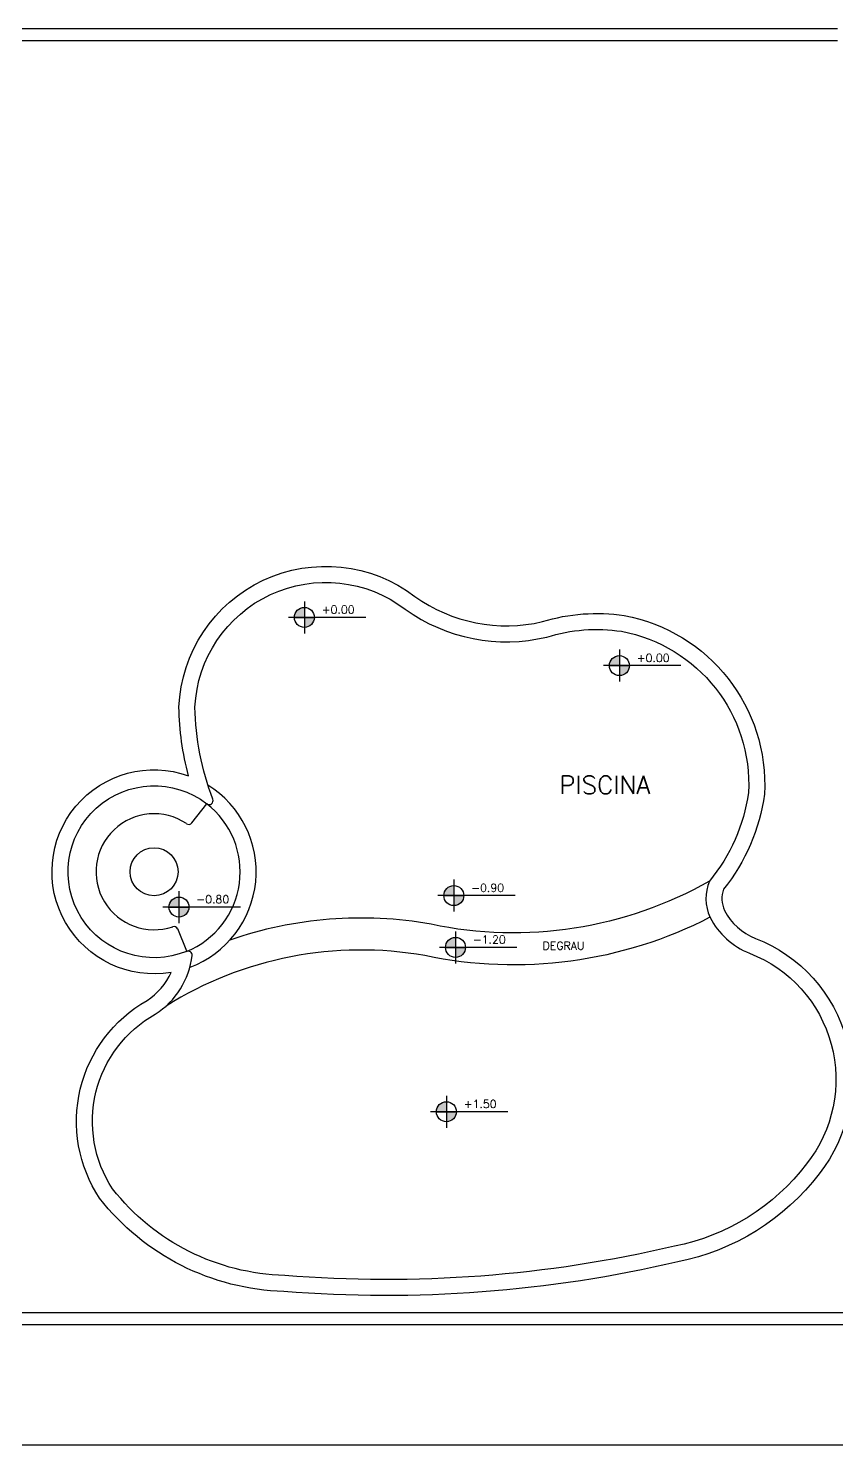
# Model space of a CAD drawing. Header units: millimetres. Extents: x 45003 to 46969, y 6653 to 6979.
# Drawn here: x 45034.26 to 45044.36, y 6835.07 to 6852.77 of the extents above; entities that cross this region are included whole.
import ezdxf
from ezdxf.enums import TextEntityAlignment as Align

# ---------------------------------------------------------------- set-up
doc = ezdxf.new("R2010")
doc.units = ezdxf.units.MM
for name, color, linetype in [('ARQ-HACHURA', 253, 'Continuous'), ('ARQ-PENA-01', 1, 'Continuous'), ('ARQ-PENA-FINA-CINZA', 8, 'Continuous'), ('ARQ-PISCINA', 3, 'Continuous'), ('ARQ-SÍMBOLOS', 2, 'Continuous'), ('ARQ-TEXTO2', 2, 'Continuous'), ('ARQ-TEXTO3', 3, 'Continuous')]:
    doc.layers.add(name, color=color, linetype=linetype)
doc.styles.add('ROMANS', font='romans.shx')

# ---------------------------------------------------------------- blocks, each defined once
blk = doc.blocks.new('Nível_Planta')
at = {"layer": 'ARQ-SÍMBOLOS', "ltscale": 0.1}
h = blk.add_hatch(color=1, dxfattribs=at)
h.dxf.hatch_style = 1
h.paths.add_polyline_path([(-0.25, 0), (0, 0), (0, 0.25, 0.414214)])
h.paths.add_polyline_path([(0.25, 0), (0, 0), (0, -0.25, 0.414214)])
at = {"layer": 'ARQ-SÍMBOLOS', "color": 1}
for p, q in [((0, 0.4), (0, -0.4)), ((1.535, 0), (-0.4, 0))]:
    blk.add_line(p, q, dxfattribs=at)
at = {"layer": 'ARQ-SÍMBOLOS', "color": 1, "ltscale": 0.1}
blk.add_line((-0.25, 0), (0.25, 0), dxfattribs=at)
at = {"layer": 'ARQ-SÍMBOLOS', "color": 1}
blk.add_circle((0, 0), 0.25, dxfattribs=at)
at = {"layer": 'ARQ-TEXTO2', "style": 'ROMANS'}
blk.add_attdef('NIVEL-ACABADO', text='', height=0.2, dxfattribs=at).set_placement((0.432, 0.034), align=Align.BOTTOM_LEFT)

msp = doc.modelspace()

# ---------------------------------------------------------------- linework, layer by layer
at = {"layer": 'ARQ-HACHURA'}
for points in [[(45042.769, 6842.118, -0.184146), (45039.292, 6841.578, 0.128723), (45036.778, 6841.379, 0.128723)], [(45042.775, 6841.666, -0.173271), (45039.215, 6841.186, 0.186069), (45035.982, 6840.556, 0.186069)]]:
    msp.add_lwpolyline(points, format="xyb", dxfattribs=at)
at = {"layer": 'ARQ-PENA-01'}
for p, q in [((45033.016, 6852.774), (45044.366, 6852.774)), ((45033.016, 6852.624), (45044.366, 6852.624)), ((45036.304, 6842.846), (45036.489, 6843.084)), ((45036.242, 6841.24), (45036.127, 6841.519)), ((45089.366, 6836.724), (45033.016, 6836.724)), ((45089.516, 6836.574), (45033.016, 6836.574))]:
    msp.add_line(p, q, dxfattribs=at)
msp.add_circle((45035.832, 6842.234), 0.3, dxfattribs=at)
for centre, radius, start, end in [((45035.832, 6842.234), 1.275, 290.6678, 58.1411), ((45035.832, 6842.234), 1.075, 292.2199, 52.3053), ((45035.832, 6842.234), 0.725, 56.0044, 288.7272), ((45036.265, 6842.876), 0.05, 236.0044, 322.3053), ((45036.08, 6841.5), 0.05, 22.4263, 108.7272)]:
    msp.add_arc(centre, radius, start, end, dxfattribs=at)
at = {"layer": 'ARQ-PENA-FINA-CINZA'}
msp.add_line((45026.866, 6835.074), (45091.016, 6835.074), dxfattribs=at)
at = {"layer": 'ARQ-PISCINA'}
for points in [[(45036.045, 6840.977, -1.295515), (45036.262, 6843.434, -0.061041), (45036.143, 6844.293, -0.606375), (45039.088, 6845.675, 0.216048), (45040.685, 6845.36, -0.112834), (45041.703, 6845.436, -0.378043), (45043.455, 6843.203, -0.135424), (45042.944, 6842.016, 0.190197), (45042.956, 6841.751, 0.182944), (45043.343, 6841.402, -0.504391), (45044.139, 6838.461, -0.18271), (45042.374, 6837.359, -0.077652), (45037.453, 6836.989, -0.223113), (45035.152, 6838.153, -0.434742), (45035.744, 6840.625, 0.146746)], [(45036.307, 6841.188, 0.561738), (45036.238, 6841.239, -1.730561), (45036.489, 6843.084, 0.758205), (45036.566, 6843.142, -0.087561), (45036.343, 6844.291, -0.605825), (45038.969, 6845.514, 0.217307), (45040.738, 6845.167, -0.113226), (45041.67, 6845.239, -0.376396), (45043.256, 6843.223, -0.137973), (45042.769, 6842.118, 0.211033), (45042.776, 6841.664, 0.184313), (45043.27, 6841.216, -0.504734), (45043.981, 6838.584, -0.183197), (45042.332, 6837.554, -0.077787), (45037.464, 6837.189, -0.222839), (45035.314, 6838.27, -0.434244), (45035.847, 6840.454, 0.226552)]]:
    msp.add_lwpolyline(points, format="xyb", close=True, dxfattribs=at)

# ---------------------------------------------------------------- block references
at = {"layer": 'ARQ-SÍMBOLOS', "xscale": 0.5, "yscale": 0.5, "zscale": 0.5}
for p, values in [((45037.709, 6845.413), {'NIVEL-ACABADO': '+0.00'}), ((45041.644, 6844.81), {'NIVEL-ACABADO': '+0.00'}), ((45039.576, 6841.936), {'NIVEL-ACABADO': '-0.90'}), ((45036.143, 6841.793), {'NIVEL-ACABADO': '-0.80'}), ((45039.597, 6841.289), {'NIVEL-ACABADO': '-1.20'}), ((45039.483, 6839.235), {'NIVEL-ACABADO': '+1.50'})]:
    msp.add_blockref('Nível_Planta', p, dxfattribs=at).add_auto_attribs(values)

# ---------------------------------------------------------------- texts
at = {"layer": 'ARQ-TEXTO2', "insert": (45040.685, 6841.36), "char_height": 0.1, "attachment_point": 1, "style": 'ROMANS'}
msp.add_mtext('DEGRAU', dxfattribs=at)
at = {"layer": 'ARQ-TEXTO3', "insert": (45041.462, 6843.319), "char_height": 0.225, "attachment_point": 5, "style": 'ROMANS'}
msp.add_mtext('PISCINA', dxfattribs=at)

doc.saveas('drawing.dxf')
